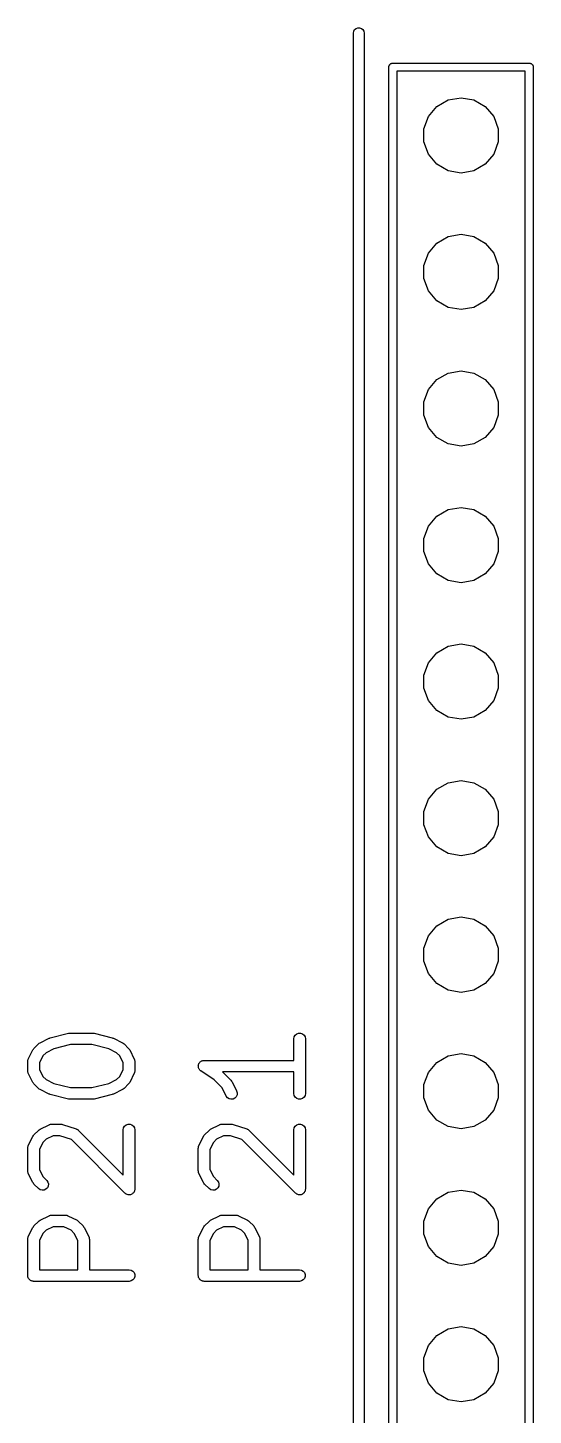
# Model space of a CAD drawing. Extents: x 25 to 346, y -457 to -16.
# Drawn here: x 105.28 to 114.69, y -345.75 to -319.94 of the extents above; entities that cross this region are included whole.
import ezdxf

# ---------------------------------------------------------------- set-up
doc = ezdxf.new("R2010")
doc.units = 0
doc.header["$MEASUREMENT"] = 0
doc.layers.add('BLACK', color=7, linetype='CONTINUOUS')

msp = doc.modelspace()

# ---------------------------------------------------------------- linework, layer by layer
at = {"layer": 'Black'}
for p, q in [((111.343, -320.04), (111.349, -320.006)), ((111.343, -373.802), (111.343, -320.04)), ((111.349, -320.006), (111.366, -319.976)), ((111.366, -319.976), (111.392, -319.953)), ((111.392, -319.953), (111.425, -319.942)), ((111.425, -319.942), (111.46, -319.942)), ((111.46, -319.942), (111.492, -319.953)), ((111.492, -319.953), (111.519, -319.976)), ((111.519, -319.976), (111.536, -320.006)), ((111.536, -320.006), (111.542, -320.04)), ((111.542, -320.04), (111.542, -373.992)), ((112.002, -320.675), (112.004, -320.669)), ((112.002, -384.175), (112.002, -320.675)), ((112.004, -320.662), (112.006, -320.656)), ((112.004, -320.669), (112.004, -320.662)), ((112.006, -320.656), (112.007, -320.649)), ((112.007, -320.649), (112.01, -320.644)), ((112.01, -320.644), (112.013, -320.637)), ((112.013, -320.637), (112.017, -320.632)), ((112.017, -320.632), (112.02, -320.627)), ((112.02, -320.627), (112.025, -320.623)), ((112.025, -320.623), (112.029, -320.618)), ((112.029, -320.618), (112.035, -320.614)), ((112.035, -320.614), (112.04, -320.61)), ((112.04, -320.61), (112.046, -320.608)), ((112.046, -320.608), (112.052, -320.605)), ((112.052, -320.605), (112.058, -320.603)), ((112.058, -320.603), (112.064, -320.601)), ((112.064, -320.601), (112.071, -320.601)), ((112.071, -320.601), (112.078, -320.6)), ((112.078, -320.6), (114.617, -320.6)), ((112.152, -320.75), (112.152, -384.1)), ((114.542, -320.75), (112.152, -320.75)), ((114.542, -384.1), (114.542, -320.75)), ((114.617, -320.6), (114.624, -320.601)), ((114.624, -320.601), (114.631, -320.601)), ((114.631, -320.601), (114.637, -320.603)), ((114.637, -320.603), (114.643, -320.605)), ((114.643, -320.605), (114.649, -320.608)), ((114.649, -320.608), (114.655, -320.61)), ((114.655, -320.61), (114.66, -320.614)), ((114.66, -320.614), (114.666, -320.618)), ((114.666, -320.618), (114.67, -320.623)), ((114.67, -320.623), (114.675, -320.627)), ((114.675, -320.627), (114.678, -320.632)), ((114.678, -320.632), (114.682, -320.637)), ((114.682, -320.637), (114.685, -320.644)), ((114.685, -320.644), (114.688, -320.649)), ((114.688, -320.649), (114.689, -320.656)), ((114.689, -320.656), (114.691, -320.662)), ((114.691, -320.662), (114.691, -320.669)), ((114.691, -320.669), (114.692, -320.675)), ((114.692, -320.675), (114.692, -379.02)), ((112.897, -321.408), (113.108, -321.286)), ((113.108, -321.286), (113.347, -321.244)), ((113.347, -321.244), (113.587, -321.286)), ((113.587, -321.286), (113.798, -321.408)), ((112.657, -321.823), (112.74, -321.594)), ((112.74, -321.594), (112.897, -321.408)), ((113.798, -321.408), (113.955, -321.594)), ((113.955, -321.594), (114.038, -321.823)), ((112.657, -322.067), (112.657, -321.823)), ((114.038, -321.823), (114.038, -322.067)), ((112.74, -322.296), (112.657, -322.067)), ((114.038, -322.067), (113.955, -322.296)), ((112.897, -322.482), (112.74, -322.296)), ((113.955, -322.296), (113.798, -322.482)), ((113.108, -322.604), (112.897, -322.482)), ((113.347, -322.646), (113.108, -322.604)), ((113.587, -322.604), (113.347, -322.646)), ((113.798, -322.482), (113.587, -322.604)), ((112.897, -323.948), (113.108, -323.826)), ((113.108, -323.826), (113.347, -323.784)), ((113.347, -323.784), (113.587, -323.826)), ((113.587, -323.826), (113.798, -323.948)), ((112.657, -324.363), (112.74, -324.134)), ((112.74, -324.134), (112.897, -323.948)), ((113.798, -323.948), (113.955, -324.134)), ((113.955, -324.134), (114.038, -324.363)), ((112.657, -324.607), (112.657, -324.363)), ((114.038, -324.363), (114.038, -324.607)), ((112.74, -324.836), (112.657, -324.607)), ((114.038, -324.607), (113.955, -324.836)), ((112.897, -325.022), (112.74, -324.836)), ((113.955, -324.836), (113.798, -325.022)), ((113.108, -325.144), (112.897, -325.022)), ((113.347, -325.186), (113.108, -325.144)), ((113.587, -325.144), (113.347, -325.186)), ((113.798, -325.022), (113.587, -325.144)), ((112.74, -326.674), (112.897, -326.488)), ((112.897, -326.488), (113.108, -326.366)), ((113.108, -326.366), (113.347, -326.324)), ((113.347, -326.324), (113.587, -326.366)), ((113.587, -326.366), (113.798, -326.488)), ((113.798, -326.488), (113.955, -326.674)), ((112.657, -326.903), (112.74, -326.674)), ((113.955, -326.674), (114.038, -326.903)), ((112.657, -327.147), (112.657, -326.903)), ((114.038, -326.903), (114.038, -327.147)), ((112.74, -327.376), (112.657, -327.147)), ((114.038, -327.147), (113.955, -327.376)), ((112.897, -327.562), (112.74, -327.376)), ((113.955, -327.376), (113.798, -327.562)), ((113.108, -327.684), (112.897, -327.562)), ((113.347, -327.726), (113.108, -327.684)), ((113.587, -327.684), (113.347, -327.726)), ((113.798, -327.562), (113.587, -327.684)), ((112.74, -329.214), (112.897, -329.028)), ((112.897, -329.028), (113.108, -328.906)), ((113.108, -328.906), (113.347, -328.864)), ((113.347, -328.864), (113.587, -328.906)), ((113.587, -328.906), (113.798, -329.028)), ((113.798, -329.028), (113.955, -329.214)), ((112.657, -329.443), (112.74, -329.214)), ((113.955, -329.214), (114.038, -329.443)), ((112.657, -329.687), (112.657, -329.443)), ((114.038, -329.443), (114.038, -329.687)), ((112.74, -329.916), (112.657, -329.687)), ((114.038, -329.687), (113.955, -329.916)), ((112.897, -330.102), (112.74, -329.916)), ((113.108, -330.224), (112.897, -330.102)), ((113.798, -330.102), (113.587, -330.224)), ((113.955, -329.916), (113.798, -330.102)), ((113.347, -330.266), (113.108, -330.224)), ((113.587, -330.224), (113.347, -330.266)), ((113.108, -331.446), (113.347, -331.404)), ((113.347, -331.404), (113.587, -331.446)), ((112.74, -331.754), (112.897, -331.568)), ((112.897, -331.568), (113.108, -331.446)), ((113.587, -331.446), (113.798, -331.568)), ((113.798, -331.568), (113.955, -331.754)), ((112.657, -331.983), (112.74, -331.754)), ((113.955, -331.754), (114.038, -331.983)), ((112.657, -332.227), (112.657, -331.983)), ((114.038, -331.983), (114.038, -332.227)), ((112.74, -332.456), (112.657, -332.227)), ((114.038, -332.227), (113.955, -332.456)), ((112.897, -332.642), (112.74, -332.456)), ((113.108, -332.764), (112.897, -332.642)), ((113.798, -332.642), (113.587, -332.764)), ((113.955, -332.456), (113.798, -332.642)), ((113.347, -332.806), (113.108, -332.764)), ((113.587, -332.764), (113.347, -332.806)), ((112.897, -334.108), (113.108, -333.986)), ((113.108, -333.986), (113.347, -333.944)), ((113.347, -333.944), (113.587, -333.986)), ((113.587, -333.986), (113.798, -334.108)), ((112.74, -334.294), (112.897, -334.108)), ((113.798, -334.108), (113.955, -334.294)), ((112.657, -334.523), (112.74, -334.294)), ((113.955, -334.294), (114.038, -334.523)), ((112.657, -334.767), (112.657, -334.523)), ((112.74, -334.996), (112.657, -334.767)), ((114.038, -334.767), (113.955, -334.996)), ((114.038, -334.523), (114.038, -334.767)), ((112.897, -335.182), (112.74, -334.996)), ((113.955, -334.996), (113.798, -335.182)), ((113.108, -335.304), (112.897, -335.182)), ((113.798, -335.182), (113.587, -335.304)), ((113.347, -335.346), (113.108, -335.304)), ((113.587, -335.304), (113.347, -335.346)), ((112.897, -336.648), (113.108, -336.526)), ((113.108, -336.526), (113.347, -336.484)), ((113.347, -336.484), (113.587, -336.526)), ((113.587, -336.526), (113.798, -336.648)), ((112.74, -336.834), (112.897, -336.648)), ((113.798, -336.648), (113.955, -336.834)), ((112.657, -337.063), (112.74, -336.834)), ((112.657, -337.307), (112.657, -337.063)), ((113.955, -336.834), (114.038, -337.063)), ((114.038, -337.063), (114.038, -337.307)), ((112.74, -337.536), (112.657, -337.307)), ((114.038, -337.307), (113.955, -337.536)), ((112.897, -337.722), (112.74, -337.536)), ((113.955, -337.536), (113.798, -337.722)), ((113.108, -337.844), (112.897, -337.722)), ((113.347, -337.886), (113.108, -337.844)), ((113.587, -337.844), (113.347, -337.886)), ((113.798, -337.722), (113.587, -337.844)), ((105.397, -338.929), (105.482, -338.844)), ((105.482, -338.844), (105.496, -338.834)), ((105.496, -338.834), (105.51, -338.824)), ((105.51, -338.824), (105.679, -338.739)), ((105.679, -338.739), (105.691, -338.736)), ((105.691, -338.736), (105.701, -338.731)), ((105.701, -338.731), (106.04, -338.647)), ((106.079, -338.859), (105.765, -338.938)), ((106.04, -338.647), (106.053, -338.646)), ((106.053, -338.646), (106.066, -338.643)), ((106.066, -338.643), (106.489, -338.643)), ((106.476, -338.859), (106.079, -338.859)), ((106.79, -338.938), (106.476, -338.859)), ((106.489, -338.643), (106.503, -338.646)), ((106.503, -338.646), (106.516, -338.647)), ((106.516, -338.647), (106.854, -338.731)), ((106.854, -338.731), (106.865, -338.736)), ((106.865, -338.736), (106.876, -338.739)), ((106.876, -338.739), (107.046, -338.824)), ((107.046, -338.824), (107.06, -338.834)), ((107.06, -338.834), (107.074, -338.844)), ((107.074, -338.844), (107.158, -338.929)), ((110.234, -338.751), (110.24, -338.714)), ((110.234, -339.151), (110.234, -338.751)), ((110.24, -338.714), (110.259, -338.682)), ((110.259, -338.682), (110.288, -338.658)), ((110.288, -338.658), (110.323, -338.645)), ((110.323, -338.645), (110.361, -338.645)), ((110.361, -338.645), (110.396, -338.658)), ((110.396, -338.658), (110.425, -338.682)), ((110.425, -338.682), (110.443, -338.714)), ((110.443, -338.714), (110.45, -338.751)), ((110.45, -338.751), (110.45, -339.767)), ((105.282, -339.162), (105.285, -339.15)), ((105.285, -339.15), (105.287, -339.138)), ((105.287, -339.138), (105.291, -339.132)), ((105.291, -339.132), (105.292, -339.126)), ((105.292, -339.126), (105.377, -338.957)), ((105.377, -338.957), (105.387, -338.943)), ((105.387, -338.943), (105.397, -338.929)), ((105.562, -339.069), (105.497, -339.2)), ((105.622, -339.009), (105.562, -339.069)), ((105.765, -338.938), (105.622, -339.009)), ((106.934, -339.009), (106.79, -338.938)), ((106.993, -339.069), (106.934, -339.009)), ((107.059, -339.2), (106.993, -339.069)), ((107.158, -338.929), (107.168, -338.943)), ((107.168, -338.943), (107.179, -338.957)), ((107.179, -338.957), (107.263, -339.126)), ((107.263, -339.126), (107.265, -339.132)), ((107.265, -339.132), (107.268, -339.138)), ((107.268, -339.138), (107.27, -339.15)), ((107.27, -339.15), (107.274, -339.162)), ((108.527, -339.158), (108.54, -339.156)), ((108.54, -339.156), (108.552, -339.152)), ((108.552, -339.152), (108.558, -339.152)), ((108.558, -339.152), (108.564, -339.151)), ((108.564, -339.151), (110.234, -339.151)), ((112.897, -339.188), (113.108, -339.066)), ((113.108, -339.066), (113.347, -339.024)), ((113.347, -339.024), (113.587, -339.066)), ((113.587, -339.066), (113.798, -339.188)), ((105.281, -339.175), (105.282, -339.169)), ((105.281, -339.344), (105.281, -339.175)), ((105.282, -339.35), (105.281, -339.344)), ((105.282, -339.169), (105.282, -339.162)), ((105.282, -339.356), (105.282, -339.35)), ((105.285, -339.368), (105.282, -339.356)), ((105.287, -339.381), (105.285, -339.368)), ((105.291, -339.386), (105.287, -339.381)), ((105.292, -339.392), (105.291, -339.386)), ((105.377, -339.562), (105.292, -339.392)), ((105.497, -339.2), (105.497, -339.319)), ((105.497, -339.319), (105.562, -339.449)), ((106.993, -339.449), (107.059, -339.319)), ((107.059, -339.319), (107.059, -339.2)), ((107.263, -339.392), (107.179, -339.562)), ((107.265, -339.386), (107.263, -339.392)), ((107.268, -339.381), (107.265, -339.386)), ((107.27, -339.368), (107.268, -339.381)), ((107.274, -339.356), (107.27, -339.368)), ((107.274, -339.162), (107.274, -339.169)), ((107.274, -339.169), (107.275, -339.175)), ((107.275, -339.344), (107.274, -339.35)), ((107.274, -339.35), (107.274, -339.356)), ((107.275, -339.175), (107.275, -339.344)), ((108.456, -339.252), (108.458, -339.247)), ((108.458, -339.265), (108.456, -339.252)), ((108.458, -339.241), (108.462, -339.228)), ((108.458, -339.247), (108.458, -339.241)), ((108.458, -339.278), (108.458, -339.265)), ((108.46, -339.284), (108.458, -339.278)), ((108.46, -339.29), (108.46, -339.284)), ((108.466, -339.301), (108.46, -339.29)), ((108.462, -339.228), (108.465, -339.216)), ((108.465, -339.216), (108.468, -339.211)), ((108.47, -339.313), (108.466, -339.301)), ((108.468, -339.211), (108.47, -339.205)), ((108.47, -339.205), (108.479, -339.195)), ((108.474, -339.318), (108.47, -339.313)), ((108.477, -339.323), (108.474, -339.318)), ((108.486, -339.332), (108.477, -339.323)), ((108.479, -339.195), (108.486, -339.185)), ((108.486, -339.185), (108.491, -339.181)), ((108.494, -339.342), (108.486, -339.332)), ((108.491, -339.181), (108.494, -339.177)), ((108.494, -339.177), (108.506, -339.17)), ((108.5, -339.345), (108.494, -339.342)), ((108.504, -339.349), (108.5, -339.345)), ((108.749, -339.513), (108.504, -339.349)), ((108.506, -339.17), (108.516, -339.163)), ((108.516, -339.163), (108.522, -339.161)), ((108.522, -339.161), (108.527, -339.158)), ((110.234, -339.367), (108.909, -339.367)), ((108.909, -339.367), (109.063, -339.522)), ((110.234, -339.767), (110.234, -339.367)), ((112.657, -339.603), (112.74, -339.374)), ((112.74, -339.374), (112.897, -339.188)), ((113.798, -339.188), (113.955, -339.374)), ((113.955, -339.374), (114.038, -339.603)), ((105.387, -339.575), (105.377, -339.562)), ((105.397, -339.59), (105.387, -339.575)), ((105.482, -339.674), (105.397, -339.59)), ((105.562, -339.449), (105.622, -339.509)), ((105.622, -339.509), (105.765, -339.581)), ((105.765, -339.581), (106.079, -339.659)), ((106.079, -339.659), (106.476, -339.659)), ((106.476, -339.659), (106.79, -339.581)), ((106.79, -339.581), (106.934, -339.509)), ((106.934, -339.509), (106.993, -339.449)), ((107.158, -339.59), (107.074, -339.674)), ((107.168, -339.575), (107.158, -339.59)), ((107.179, -339.562), (107.168, -339.575)), ((108.898, -339.662), (108.749, -339.513)), ((108.975, -339.816), (108.898, -339.662)), ((109.063, -339.522), (109.073, -339.536)), ((109.073, -339.536), (109.084, -339.55)), ((109.084, -339.55), (109.168, -339.719)), ((112.657, -339.847), (112.657, -339.603)), ((114.038, -339.603), (114.038, -339.847)), ((105.496, -339.684), (105.482, -339.674)), ((105.51, -339.695), (105.496, -339.684)), ((105.679, -339.779), (105.51, -339.695)), ((105.691, -339.783), (105.679, -339.779)), ((105.701, -339.787), (105.691, -339.783)), ((106.04, -339.872), (105.701, -339.787)), ((106.053, -339.873), (106.04, -339.872)), ((106.066, -339.875), (106.053, -339.873)), ((106.489, -339.875), (106.066, -339.875)), ((106.503, -339.873), (106.489, -339.875)), ((106.516, -339.872), (106.503, -339.873)), ((106.854, -339.787), (106.516, -339.872)), ((106.865, -339.783), (106.854, -339.787)), ((106.876, -339.779), (106.865, -339.783)), ((107.046, -339.695), (106.876, -339.779)), ((107.06, -339.684), (107.046, -339.695)), ((107.074, -339.674), (107.06, -339.684)), ((108.998, -339.846), (108.975, -339.816)), ((109.029, -339.866), (108.998, -339.846)), ((109.065, -339.875), (109.029, -339.866)), ((109.103, -339.871), (109.065, -339.875)), ((109.136, -339.854), (109.103, -339.871)), ((109.162, -339.827), (109.136, -339.854)), ((109.177, -339.792), (109.162, -339.827)), ((109.168, -339.719), (109.179, -339.755)), ((109.179, -339.755), (109.177, -339.792)), ((110.24, -339.804), (110.234, -339.767)), ((110.259, -339.837), (110.24, -339.804)), ((110.288, -339.861), (110.259, -339.837)), ((110.323, -339.874), (110.288, -339.861)), ((110.361, -339.874), (110.323, -339.874)), ((110.396, -339.861), (110.361, -339.874)), ((110.425, -339.837), (110.396, -339.861)), ((110.443, -339.804), (110.425, -339.837)), ((110.45, -339.767), (110.443, -339.804)), ((112.74, -340.076), (112.657, -339.847)), ((114.038, -339.847), (113.955, -340.076)), ((112.897, -340.262), (112.74, -340.076)), ((113.955, -340.076), (113.798, -340.262)), ((105.482, -340.453), (105.496, -340.443)), ((105.496, -340.443), (105.51, -340.433)), ((105.51, -340.433), (105.679, -340.348)), ((105.679, -340.348), (105.685, -340.346)), ((105.685, -340.346), (105.691, -340.343)), ((105.691, -340.343), (105.703, -340.341)), ((105.703, -340.341), (105.715, -340.337)), ((105.715, -340.337), (105.721, -340.338)), ((105.721, -340.338), (105.727, -340.337)), ((105.727, -340.337), (105.897, -340.337)), ((105.897, -340.337), (105.914, -340.34)), ((105.914, -340.34), (105.931, -340.342)), ((105.931, -340.342), (106.185, -340.427)), ((106.185, -340.427), (106.19, -340.43)), ((106.19, -340.43), (106.196, -340.431)), ((106.196, -340.431), (106.207, -340.439)), ((106.207, -340.439), (106.218, -340.445)), ((106.218, -340.445), (106.222, -340.449)), ((107.059, -340.445), (107.065, -340.408)), ((107.059, -341.285), (107.059, -340.445)), ((107.065, -340.408), (107.084, -340.375)), ((107.084, -340.375), (107.113, -340.351)), ((107.113, -340.351), (107.148, -340.338)), ((107.148, -340.338), (107.186, -340.338)), ((107.186, -340.338), (107.221, -340.351)), ((107.221, -340.351), (107.25, -340.375)), ((107.25, -340.375), (107.268, -340.408)), ((107.268, -340.408), (107.275, -340.445)), ((107.275, -340.445), (107.275, -341.545)), ((108.657, -340.453), (108.671, -340.443)), ((108.671, -340.443), (108.685, -340.433)), ((108.685, -340.433), (108.854, -340.348)), ((108.854, -340.348), (108.86, -340.346)), ((108.86, -340.346), (108.866, -340.343)), ((108.866, -340.343), (108.878, -340.341)), ((108.878, -340.341), (108.89, -340.337)), ((108.89, -340.337), (108.896, -340.338)), ((108.896, -340.338), (108.902, -340.337)), ((108.902, -340.337), (109.072, -340.337)), ((109.072, -340.337), (109.089, -340.34)), ((109.089, -340.34), (109.106, -340.342)), ((109.106, -340.342), (109.36, -340.427)), ((109.36, -340.427), (109.365, -340.43)), ((109.365, -340.43), (109.371, -340.431)), ((109.371, -340.431), (109.382, -340.439)), ((109.382, -340.439), (109.393, -340.445)), ((109.393, -340.445), (109.397, -340.449)), ((110.234, -340.445), (110.24, -340.408)), ((110.234, -341.285), (110.234, -340.445)), ((110.24, -340.408), (110.259, -340.375)), ((110.259, -340.375), (110.288, -340.351)), ((110.288, -340.351), (110.323, -340.338)), ((110.323, -340.338), (110.361, -340.338)), ((110.361, -340.338), (110.396, -340.351)), ((110.396, -340.351), (110.425, -340.375)), ((110.425, -340.375), (110.443, -340.408)), ((110.443, -340.408), (110.45, -340.445)), ((110.45, -340.445), (110.45, -341.545)), ((113.108, -340.384), (112.897, -340.262)), ((113.347, -340.426), (113.108, -340.384)), ((113.587, -340.384), (113.347, -340.426)), ((113.798, -340.262), (113.587, -340.384)), ((105.292, -340.735), (105.377, -340.566)), ((105.377, -340.566), (105.387, -340.552)), ((105.387, -340.552), (105.397, -340.538)), ((105.397, -340.538), (105.482, -340.453)), ((105.562, -340.678), (105.497, -340.809)), ((105.622, -340.618), (105.562, -340.678)), ((105.753, -340.553), (105.622, -340.618)), ((105.879, -340.553), (105.753, -340.553)), ((106.093, -340.624), (105.879, -340.553)), ((107.091, -341.622), (106.093, -340.624)), ((106.222, -340.449), (106.227, -340.453)), ((106.227, -340.453), (107.059, -341.285)), ((108.467, -340.735), (108.552, -340.566)), ((108.552, -340.566), (108.562, -340.552)), ((108.562, -340.552), (108.572, -340.538)), ((108.572, -340.538), (108.657, -340.453)), ((108.737, -340.678), (108.672, -340.809)), ((108.797, -340.618), (108.737, -340.678)), ((108.928, -340.553), (108.797, -340.618)), ((109.054, -340.553), (108.928, -340.553)), ((109.268, -340.624), (109.054, -340.553)), ((110.266, -341.622), (109.268, -340.624)), ((109.397, -340.449), (109.402, -340.453)), ((109.402, -340.453), (110.234, -341.285)), ((105.281, -340.783), (105.282, -340.777)), ((105.281, -341.207), (105.281, -340.783)), ((105.282, -340.771), (105.285, -340.759)), ((105.282, -340.777), (105.282, -340.771)), ((105.285, -340.759), (105.287, -340.746)), ((105.287, -340.746), (105.291, -340.741)), ((105.291, -340.741), (105.292, -340.735)), ((105.497, -340.809), (105.497, -341.181)), ((108.456, -340.783), (108.457, -340.777)), ((108.456, -341.207), (108.456, -340.783)), ((108.457, -340.771), (108.46, -340.759)), ((108.457, -340.777), (108.457, -340.771)), ((108.46, -340.759), (108.462, -340.746)), ((108.462, -340.746), (108.466, -340.741)), ((108.466, -340.741), (108.467, -340.735)), ((108.672, -340.809), (108.672, -341.181)), ((105.282, -341.213), (105.281, -341.207)), ((105.282, -341.219), (105.282, -341.213)), ((105.285, -341.231), (105.282, -341.219)), ((105.497, -341.181), (105.562, -341.312)), ((108.457, -341.213), (108.456, -341.207)), ((108.457, -341.219), (108.457, -341.213)), ((108.46, -341.231), (108.457, -341.219)), ((108.672, -341.181), (108.737, -341.312)), ((105.287, -341.244), (105.285, -341.231)), ((105.291, -341.249), (105.287, -341.244)), ((105.292, -341.255), (105.291, -341.249)), ((105.377, -341.424), (105.292, -341.255)), ((105.387, -341.438), (105.377, -341.424)), ((105.397, -341.452), (105.387, -341.438)), ((105.482, -341.537), (105.397, -341.452)), ((105.562, -341.312), (105.634, -341.384)), ((105.634, -341.384), (105.656, -341.415)), ((105.656, -341.415), (105.666, -341.451)), ((105.666, -341.451), (105.662, -341.489)), ((108.462, -341.244), (108.46, -341.231)), ((108.466, -341.249), (108.462, -341.244)), ((108.467, -341.255), (108.466, -341.249)), ((108.552, -341.424), (108.467, -341.255)), ((108.562, -341.438), (108.552, -341.424)), ((108.572, -341.452), (108.562, -341.438)), ((108.657, -341.537), (108.572, -341.452)), ((108.737, -341.312), (108.809, -341.384)), ((108.809, -341.384), (108.831, -341.415)), ((108.831, -341.415), (108.841, -341.451)), ((108.841, -341.451), (108.837, -341.489)), ((105.513, -341.559), (105.482, -341.537)), ((105.549, -341.568), (105.513, -341.559)), ((105.586, -341.565), (105.549, -341.568)), ((105.62, -341.549), (105.586, -341.565)), ((105.647, -341.523), (105.62, -341.549)), ((105.662, -341.489), (105.647, -341.523)), ((107.102, -341.63), (107.091, -341.622)), ((107.113, -341.639), (107.102, -341.63)), ((107.117, -341.64), (107.113, -341.639)), ((107.121, -341.643), (107.117, -341.64)), ((107.135, -341.647), (107.121, -341.643)), ((107.148, -341.652), (107.135, -341.647)), ((107.153, -341.652), (107.148, -341.652)), ((107.157, -341.653), (107.153, -341.652)), ((107.171, -341.652), (107.157, -341.653)), ((107.186, -341.652), (107.171, -341.652)), ((107.19, -341.65), (107.186, -341.652)), ((107.195, -341.65), (107.19, -341.65)), ((107.208, -341.644), (107.195, -341.65)), ((107.221, -341.639), (107.208, -341.644)), ((107.224, -341.636), (107.221, -341.639)), ((107.229, -341.634), (107.224, -341.636)), ((107.239, -341.624), (107.229, -341.634)), ((107.25, -341.615), (107.239, -341.624)), ((107.252, -341.611), (107.25, -341.615)), ((107.255, -341.607), (107.252, -341.611)), ((107.261, -341.594), (107.255, -341.607)), ((107.268, -341.582), (107.261, -341.594)), ((107.269, -341.578), (107.268, -341.582)), ((107.271, -341.573), (107.269, -341.578)), ((107.272, -341.559), (107.271, -341.573)), ((107.275, -341.545), (107.272, -341.559)), ((108.688, -341.559), (108.657, -341.537)), ((108.724, -341.568), (108.688, -341.559)), ((108.761, -341.565), (108.724, -341.568)), ((108.795, -341.549), (108.761, -341.565)), ((108.822, -341.523), (108.795, -341.549)), ((108.837, -341.489), (108.822, -341.523)), ((110.277, -341.63), (110.266, -341.622)), ((110.288, -341.639), (110.277, -341.63)), ((110.292, -341.64), (110.288, -341.639)), ((110.296, -341.643), (110.292, -341.64)), ((110.31, -341.647), (110.296, -341.643)), ((110.323, -341.652), (110.31, -341.647)), ((110.328, -341.652), (110.323, -341.652)), ((110.332, -341.653), (110.328, -341.652)), ((110.346, -341.652), (110.332, -341.653)), ((110.361, -341.652), (110.346, -341.652)), ((110.365, -341.65), (110.361, -341.652)), ((110.37, -341.65), (110.365, -341.65)), ((110.383, -341.644), (110.37, -341.65)), ((110.396, -341.639), (110.383, -341.644)), ((110.399, -341.636), (110.396, -341.639)), ((110.404, -341.634), (110.399, -341.636)), ((110.414, -341.624), (110.404, -341.634)), ((110.425, -341.615), (110.414, -341.624)), ((110.427, -341.611), (110.425, -341.615)), ((110.43, -341.607), (110.427, -341.611)), ((110.436, -341.594), (110.43, -341.607)), ((110.443, -341.582), (110.436, -341.594)), ((110.444, -341.578), (110.443, -341.582)), ((110.446, -341.573), (110.444, -341.578)), ((110.447, -341.559), (110.446, -341.573)), ((110.45, -341.545), (110.447, -341.559)), ((112.74, -341.914), (112.897, -341.728)), ((112.897, -341.728), (113.108, -341.606)), ((113.108, -341.606), (113.347, -341.564)), ((113.347, -341.564), (113.587, -341.606)), ((113.587, -341.606), (113.798, -341.728)), ((113.798, -341.728), (113.955, -341.914)), ((112.657, -342.143), (112.74, -341.914)), ((113.955, -341.914), (114.038, -342.143)), ((105.377, -342.259), (105.387, -342.245)), ((105.387, -342.245), (105.397, -342.231)), ((105.397, -342.231), (105.482, -342.146)), ((105.482, -342.146), (105.496, -342.136)), ((105.496, -342.136), (105.51, -342.126)), ((105.51, -342.126), (105.679, -342.041)), ((105.753, -342.246), (105.622, -342.311)), ((105.679, -342.041), (105.685, -342.04)), ((105.685, -342.04), (105.691, -342.037)), ((105.691, -342.037), (105.703, -342.034)), ((105.703, -342.034), (105.715, -342.031)), ((105.715, -342.031), (105.721, -342.031)), ((105.721, -342.031), (105.727, -342.03)), ((105.727, -342.03), (105.981, -342.03)), ((105.956, -342.246), (105.753, -342.246)), ((106.087, -342.311), (105.956, -342.246)), ((105.981, -342.03), (105.988, -342.031)), ((105.988, -342.031), (105.994, -342.031)), ((105.994, -342.031), (106.006, -342.034)), ((106.006, -342.034), (106.018, -342.037)), ((106.018, -342.037), (106.024, -342.04)), ((106.024, -342.04), (106.03, -342.041)), ((106.03, -342.041), (106.199, -342.126)), ((106.199, -342.126), (106.213, -342.136)), ((106.213, -342.136), (106.227, -342.146)), ((106.227, -342.146), (106.312, -342.231)), ((106.312, -342.231), (106.322, -342.245)), ((106.322, -342.245), (106.332, -342.259)), ((108.552, -342.259), (108.562, -342.245)), ((108.562, -342.245), (108.572, -342.231)), ((108.572, -342.231), (108.657, -342.146)), ((108.657, -342.146), (108.671, -342.136)), ((108.671, -342.136), (108.685, -342.126)), ((108.685, -342.126), (108.854, -342.041)), ((108.928, -342.246), (108.797, -342.311)), ((108.854, -342.041), (108.86, -342.04)), ((108.86, -342.04), (108.866, -342.037)), ((108.866, -342.037), (108.878, -342.034)), ((108.878, -342.034), (108.89, -342.031)), ((108.89, -342.031), (108.896, -342.031)), ((108.896, -342.031), (108.902, -342.03)), ((108.902, -342.03), (109.156, -342.03)), ((109.131, -342.246), (108.928, -342.246)), ((109.262, -342.311), (109.131, -342.246)), ((109.156, -342.03), (109.163, -342.031)), ((109.163, -342.031), (109.169, -342.031)), ((109.169, -342.031), (109.181, -342.034)), ((109.181, -342.034), (109.193, -342.037)), ((109.193, -342.037), (109.199, -342.04)), ((109.199, -342.04), (109.205, -342.041)), ((109.205, -342.041), (109.374, -342.126)), ((109.374, -342.126), (109.388, -342.136)), ((109.388, -342.136), (109.402, -342.146)), ((109.402, -342.146), (109.487, -342.231)), ((109.487, -342.231), (109.497, -342.245)), ((109.497, -342.245), (109.507, -342.259)), ((112.657, -342.387), (112.657, -342.143)), ((114.038, -342.143), (114.038, -342.387)), ((105.281, -342.477), (105.282, -342.471)), ((105.281, -343.154), (105.281, -342.477)), ((105.282, -342.464), (105.285, -342.452)), ((105.282, -342.471), (105.282, -342.464)), ((105.285, -342.452), (105.287, -342.44)), ((105.287, -342.44), (105.291, -342.434)), ((105.291, -342.434), (105.292, -342.428)), ((105.292, -342.428), (105.377, -342.259)), ((105.562, -342.371), (105.497, -342.502)), ((105.497, -342.502), (105.497, -343.046)), ((105.622, -342.311), (105.562, -342.371)), ((106.147, -342.371), (106.087, -342.311)), ((106.212, -342.502), (106.147, -342.371)), ((106.212, -343.046), (106.212, -342.502)), ((106.332, -342.259), (106.417, -342.428)), ((106.417, -342.428), (106.418, -342.434)), ((106.418, -342.434), (106.422, -342.44)), ((106.422, -342.44), (106.424, -342.452)), ((106.424, -342.452), (106.427, -342.464)), ((106.427, -342.464), (106.427, -342.471)), ((106.427, -342.471), (106.428, -342.477)), ((106.428, -342.477), (106.428, -343.046)), ((108.456, -342.477), (108.457, -342.471)), ((108.456, -343.154), (108.456, -342.477)), ((108.457, -342.464), (108.46, -342.452)), ((108.457, -342.471), (108.457, -342.464)), ((108.46, -342.452), (108.462, -342.44)), ((108.462, -342.44), (108.466, -342.434)), ((108.466, -342.434), (108.467, -342.428)), ((108.467, -342.428), (108.552, -342.259)), ((108.737, -342.371), (108.672, -342.502)), ((108.672, -342.502), (108.672, -343.046)), ((108.797, -342.311), (108.737, -342.371)), ((109.322, -342.371), (109.262, -342.311)), ((109.387, -342.502), (109.322, -342.371)), ((109.387, -343.046), (109.387, -342.502)), ((109.507, -342.259), (109.592, -342.428)), ((109.592, -342.428), (109.593, -342.434)), ((109.593, -342.434), (109.597, -342.44)), ((109.597, -342.44), (109.599, -342.452)), ((109.599, -342.452), (109.602, -342.464)), ((109.602, -342.464), (109.602, -342.471)), ((109.602, -342.471), (109.603, -342.477)), ((109.603, -342.477), (109.603, -343.046)), ((112.74, -342.616), (112.657, -342.387)), ((114.038, -342.387), (113.955, -342.616)), ((112.897, -342.802), (112.74, -342.616)), ((113.955, -342.616), (113.798, -342.802)), ((113.108, -342.924), (112.897, -342.802)), ((113.347, -342.966), (113.108, -342.924)), ((113.587, -342.924), (113.347, -342.966)), ((113.798, -342.802), (113.587, -342.924)), ((105.283, -343.163), (105.281, -343.154)), ((105.283, -343.173), (105.283, -343.163)), ((105.286, -343.182), (105.283, -343.173)), ((105.287, -343.191), (105.286, -343.182)), ((105.292, -343.199), (105.287, -343.191)), ((105.295, -343.208), (105.292, -343.199)), ((105.301, -343.215), (105.295, -343.208)), ((105.306, -343.223), (105.301, -343.215)), ((105.313, -343.229), (105.306, -343.223)), ((105.319, -343.237), (105.313, -343.229)), ((105.328, -343.241), (105.319, -343.237)), ((105.335, -343.247), (105.328, -343.241)), ((105.344, -343.251), (105.335, -343.247)), ((105.352, -343.255), (105.344, -343.251)), ((105.361, -343.257), (105.352, -343.255)), ((105.37, -343.26), (105.361, -343.257)), ((105.38, -343.26), (105.37, -343.26)), ((105.389, -343.262), (105.38, -343.26)), ((107.167, -343.262), (105.389, -343.262)), ((105.497, -343.046), (106.212, -343.046)), ((106.428, -343.046), (107.167, -343.046)), ((107.167, -343.046), (107.204, -343.053)), ((107.204, -343.255), (107.167, -343.262)), ((107.204, -343.053), (107.236, -343.071)), ((107.236, -343.237), (107.204, -343.255)), ((107.236, -343.071), (107.26, -343.1)), ((107.26, -343.208), (107.236, -343.237)), ((107.26, -343.1), (107.273, -343.135)), ((107.273, -343.173), (107.26, -343.208)), ((107.273, -343.135), (107.273, -343.173)), ((108.458, -343.163), (108.456, -343.154)), ((108.458, -343.173), (108.458, -343.163)), ((108.461, -343.182), (108.458, -343.173)), ((108.462, -343.191), (108.461, -343.182)), ((108.467, -343.199), (108.462, -343.191)), ((108.47, -343.208), (108.467, -343.199)), ((108.476, -343.215), (108.47, -343.208)), ((108.481, -343.223), (108.476, -343.215)), ((108.488, -343.229), (108.481, -343.223)), ((108.494, -343.237), (108.488, -343.229)), ((108.503, -343.241), (108.494, -343.237)), ((108.51, -343.247), (108.503, -343.241)), ((108.519, -343.251), (108.51, -343.247)), ((108.527, -343.255), (108.519, -343.251)), ((108.536, -343.257), (108.527, -343.255)), ((108.545, -343.26), (108.536, -343.257)), ((108.555, -343.26), (108.545, -343.26)), ((108.564, -343.262), (108.555, -343.26)), ((110.342, -343.262), (108.564, -343.262)), ((108.672, -343.046), (109.387, -343.046)), ((109.603, -343.046), (110.342, -343.046)), ((110.342, -343.046), (110.379, -343.053)), ((110.379, -343.255), (110.342, -343.262)), ((110.379, -343.053), (110.411, -343.071)), ((110.411, -343.237), (110.379, -343.255)), ((110.411, -343.071), (110.435, -343.1)), ((110.435, -343.208), (110.411, -343.237)), ((110.435, -343.1), (110.448, -343.135)), ((110.448, -343.173), (110.435, -343.208)), ((110.448, -343.135), (110.448, -343.173)), ((112.74, -344.454), (112.897, -344.268)), ((112.897, -344.268), (113.108, -344.146)), ((113.108, -344.146), (113.347, -344.104)), ((113.347, -344.104), (113.587, -344.146)), ((113.587, -344.146), (113.798, -344.268)), ((113.798, -344.268), (113.955, -344.454)), ((112.657, -344.683), (112.74, -344.454)), ((113.955, -344.454), (114.038, -344.683)), ((112.657, -344.927), (112.657, -344.683)), ((114.038, -344.683), (114.038, -344.927)), ((112.74, -345.156), (112.657, -344.927)), ((114.038, -344.927), (113.955, -345.156)), ((112.897, -345.342), (112.74, -345.156)), ((113.108, -345.464), (112.897, -345.342)), ((113.798, -345.342), (113.587, -345.464)), ((113.955, -345.156), (113.798, -345.342)), ((113.347, -345.506), (113.108, -345.464)), ((113.587, -345.464), (113.347, -345.506))]:
    msp.add_line(p, q, dxfattribs=at)

doc.saveas('drawing.dxf')
